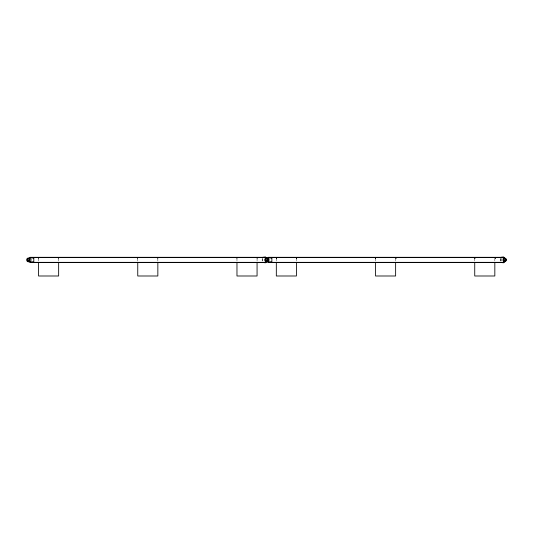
<?xml version="1.0" encoding="UTF-8"?>
<svg xmlns="http://www.w3.org/2000/svg" width="533" height="533" viewBox="0 0 533 533"><rect width="100%" height="100%" fill="white"/><g stroke="black" fill="none" stroke-linecap="round" stroke-linejoin="round"><path stroke-width="0.4" stroke-dasharray="2.67 2" d="M38.556 258.991L38.449 257.319M58.65 258.991L58.75 257.319M137.754 258.991L137.647 257.319M157.848 258.991L157.948 257.319M236.972 258.991L236.872 257.319M257.066 258.991L257.173 257.319M502.039 258.791L502.039 261.003M501.913 258.265L501.913 262.349M500.367 258.265L500.367 261.53M500.234 258.791L500.234 261.003M495.23 257.319L495.23 258.991L495.124 257.419M494.831 258.232L494.831 261.456M475.03 257.419L474.93 258.991L474.93 257.319M474.736 258.232L474.736 261.456M396.006 257.319L396.006 258.991L395.906 257.419M395.633 258.232L395.633 261.456M375.812 257.419L375.705 258.991L375.705 257.319M375.538 258.232L375.538 261.456M296.808 257.319L296.808 258.991L296.708 257.419M296.415 258.232L296.415 261.456M276.614 257.419L276.507 258.991L276.507 257.319M276.321 258.232L276.321 261.456M269.745 259.078L269.745 260.717M262.309 258.265L262.309 261.53M262.176 258.791L262.176 261.003M257.066 258.232L257.066 261.456M236.972 258.232L236.972 261.456M157.848 258.232L157.848 261.456M137.754 258.232L137.754 261.456M58.65 258.232L58.65 261.456M38.556 258.232L38.556 261.456M31.687 259.078L31.687 260.717"/><path stroke-width="0.8" d="M267.566 258.945L265.401 257.319L30.048 257.319L30.048 262.476L265.401 262.476L267.566 260.85M505.617 258.945L503.458 257.319L268.106 257.319L268.106 262.476L503.458 262.476L505.617 260.85M38.556 257.419L58.65 257.419M137.754 257.419L157.848 257.419M236.972 257.419L257.066 257.419M276.321 257.419L296.708 257.419M375.538 257.419L395.906 257.419M474.736 257.419L495.124 257.419M30.048 257.446L265.401 257.446M268.106 257.446L503.458 257.446M30.048 262.349L265.401 262.349M268.106 262.349L503.458 262.349M505.817 258.705L503.565 257.006L500.88 257.319M267.759 258.705L265.507 257.006L262.822 257.319M503.458 257.319L503.458 262.476M500.88 262.476L503.565 262.789L505.817 261.09A1.599 1.599 0 0 0 505.83 258.718M494.831 262.263L494.831 275.994L474.736 275.994L474.736 262.263M395.633 262.263L395.633 275.994L375.538 275.994L375.538 262.263M296.415 262.263L296.415 275.994L276.321 275.994L276.321 262.263M265.401 257.319L265.401 262.476M262.822 262.476L265.507 262.789L267.759 261.09A1.599 1.599 0 0 0 267.773 258.718M257.066 262.263L257.066 275.994L236.972 275.994L236.972 262.263M157.848 262.263L157.848 275.994L137.754 275.994L137.754 262.263M58.65 262.263L58.65 275.994L38.556 275.994L38.556 262.263M33.792 257.965L28.582 257.965A1.932 1.932 0 0 0 26.65 259.897A1.932 1.932 0 0 0 28.582 261.83L33.792 261.83L33.792 257.965M271.85 257.965L266.64 257.965A1.932 1.932 0 0 0 264.708 259.897A1.932 1.932 0 0 0 266.64 261.83L271.85 261.83L271.85 257.965M504.105 261.017A1.293 1.293 0 0 0 506.044 259.897A1.293 1.293 0 0 0 504.105 258.778A1.293 1.293 0 0 0 504.105 261.017M504.245 260.617A0.879 0.879 0 0 0 505.624 259.977A0.879 0.879 0 0 0 504.385 259.105A0.879 0.879 0 0 0 504.245 260.617M266.253 260.657A0.879 0.879 0 0 0 267.573 259.897A0.879 0.879 0 0 0 266.253 259.138A0.879 0.879 0 0 0 266.253 260.657M266.047 261.017A1.293 1.293 0 0 0 267.986 259.897A1.293 1.293 0 0 0 266.047 258.778A1.293 1.293 0 0 0 266.047 261.017M28.196 260.657A0.879 0.879 0 0 0 29.515 259.897A0.879 0.879 0 0 0 28.196 259.138A0.879 0.879 0 0 0 28.196 260.657M27.989 261.017A1.293 1.293 0 0 0 29.928 259.897A1.293 1.293 0 0 0 27.989 258.778A1.293 1.293 0 0 0 27.989 261.017"/></g></svg>
